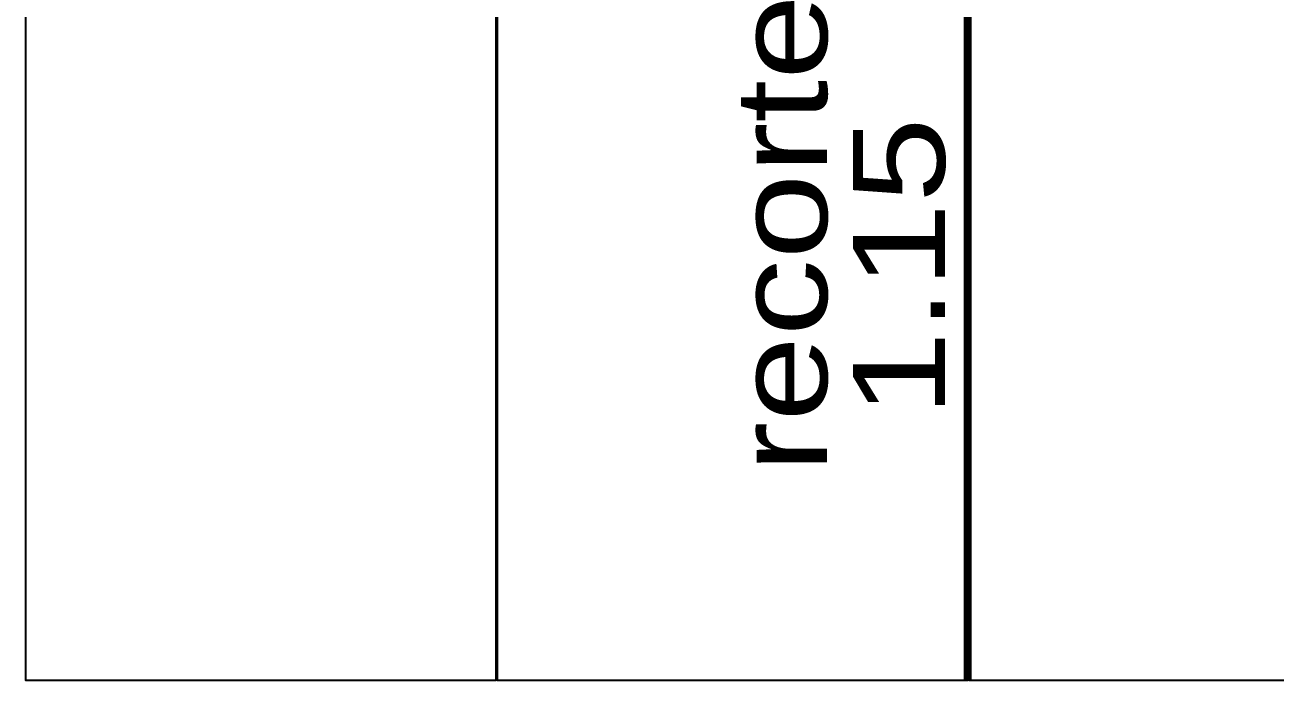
# Model space of a CAD drawing. Header units: metres. Extents: x 116 to 391, y -213 to 56.
# Drawn here: x 320.644 to 322.228, y -126.604 to -125.773 of the extents above; entities that cross this region are included whole.
import ezdxf

# ---------------------------------------------------------------- set-up
doc = ezdxf.new("R2010")
doc.units = ezdxf.units.M
doc.layers.add('A-PISO', color=30, linetype='Continuous')
doc.layers.add('A-TEXTOS', color=7, linetype='Continuous')
doc.styles.get("Standard").update_dxf_attribs({"font": 'arial.ttf'})

msp = doc.modelspace()

# ---------------------------------------------------------------- linework, layer by layer
at = {"layer": 'A-PISO'}
for points in [[(320.6447, -125.4539), (321.2407, -125.4539), (321.2407, -126.6039), (320.6447, -126.6039)], [(321.2427, -125.4539), (321.8387, -125.4539), (321.8387, -126.6039), (321.2427, -126.6039)], [(321.8407, -125.4539), (322.4367, -125.4539), (322.4367, -126.6039), (321.8407, -126.6039)]]:
    msp.add_lwpolyline(points, close=True, dxfattribs=at)
at = {"layer": 'A-PISO', "color": 1, "ltscale": 100, "const_width": 0.01}
msp.add_lwpolyline([(321.8387, -126.6039), (321.8387, -125.4539)], dxfattribs=at)
at = {"layer": 'A-PISO'}
msp.add_circle((327.3705, -149.1639), 63.4551, dxfattribs=at)

# ---------------------------------------------------------------- texts
at = {"layer": 'A-TEXTOS', "color": 1, "width": 1.2}
for s, p in [('recorte', (321.6606, -126.3406)), ('1.15', (321.8098, -126.2693))]:
    msp.add_text(s, height=0.11631, rotation=90, dxfattribs=at).set_placement(p)

doc.saveas('drawing.dxf')
